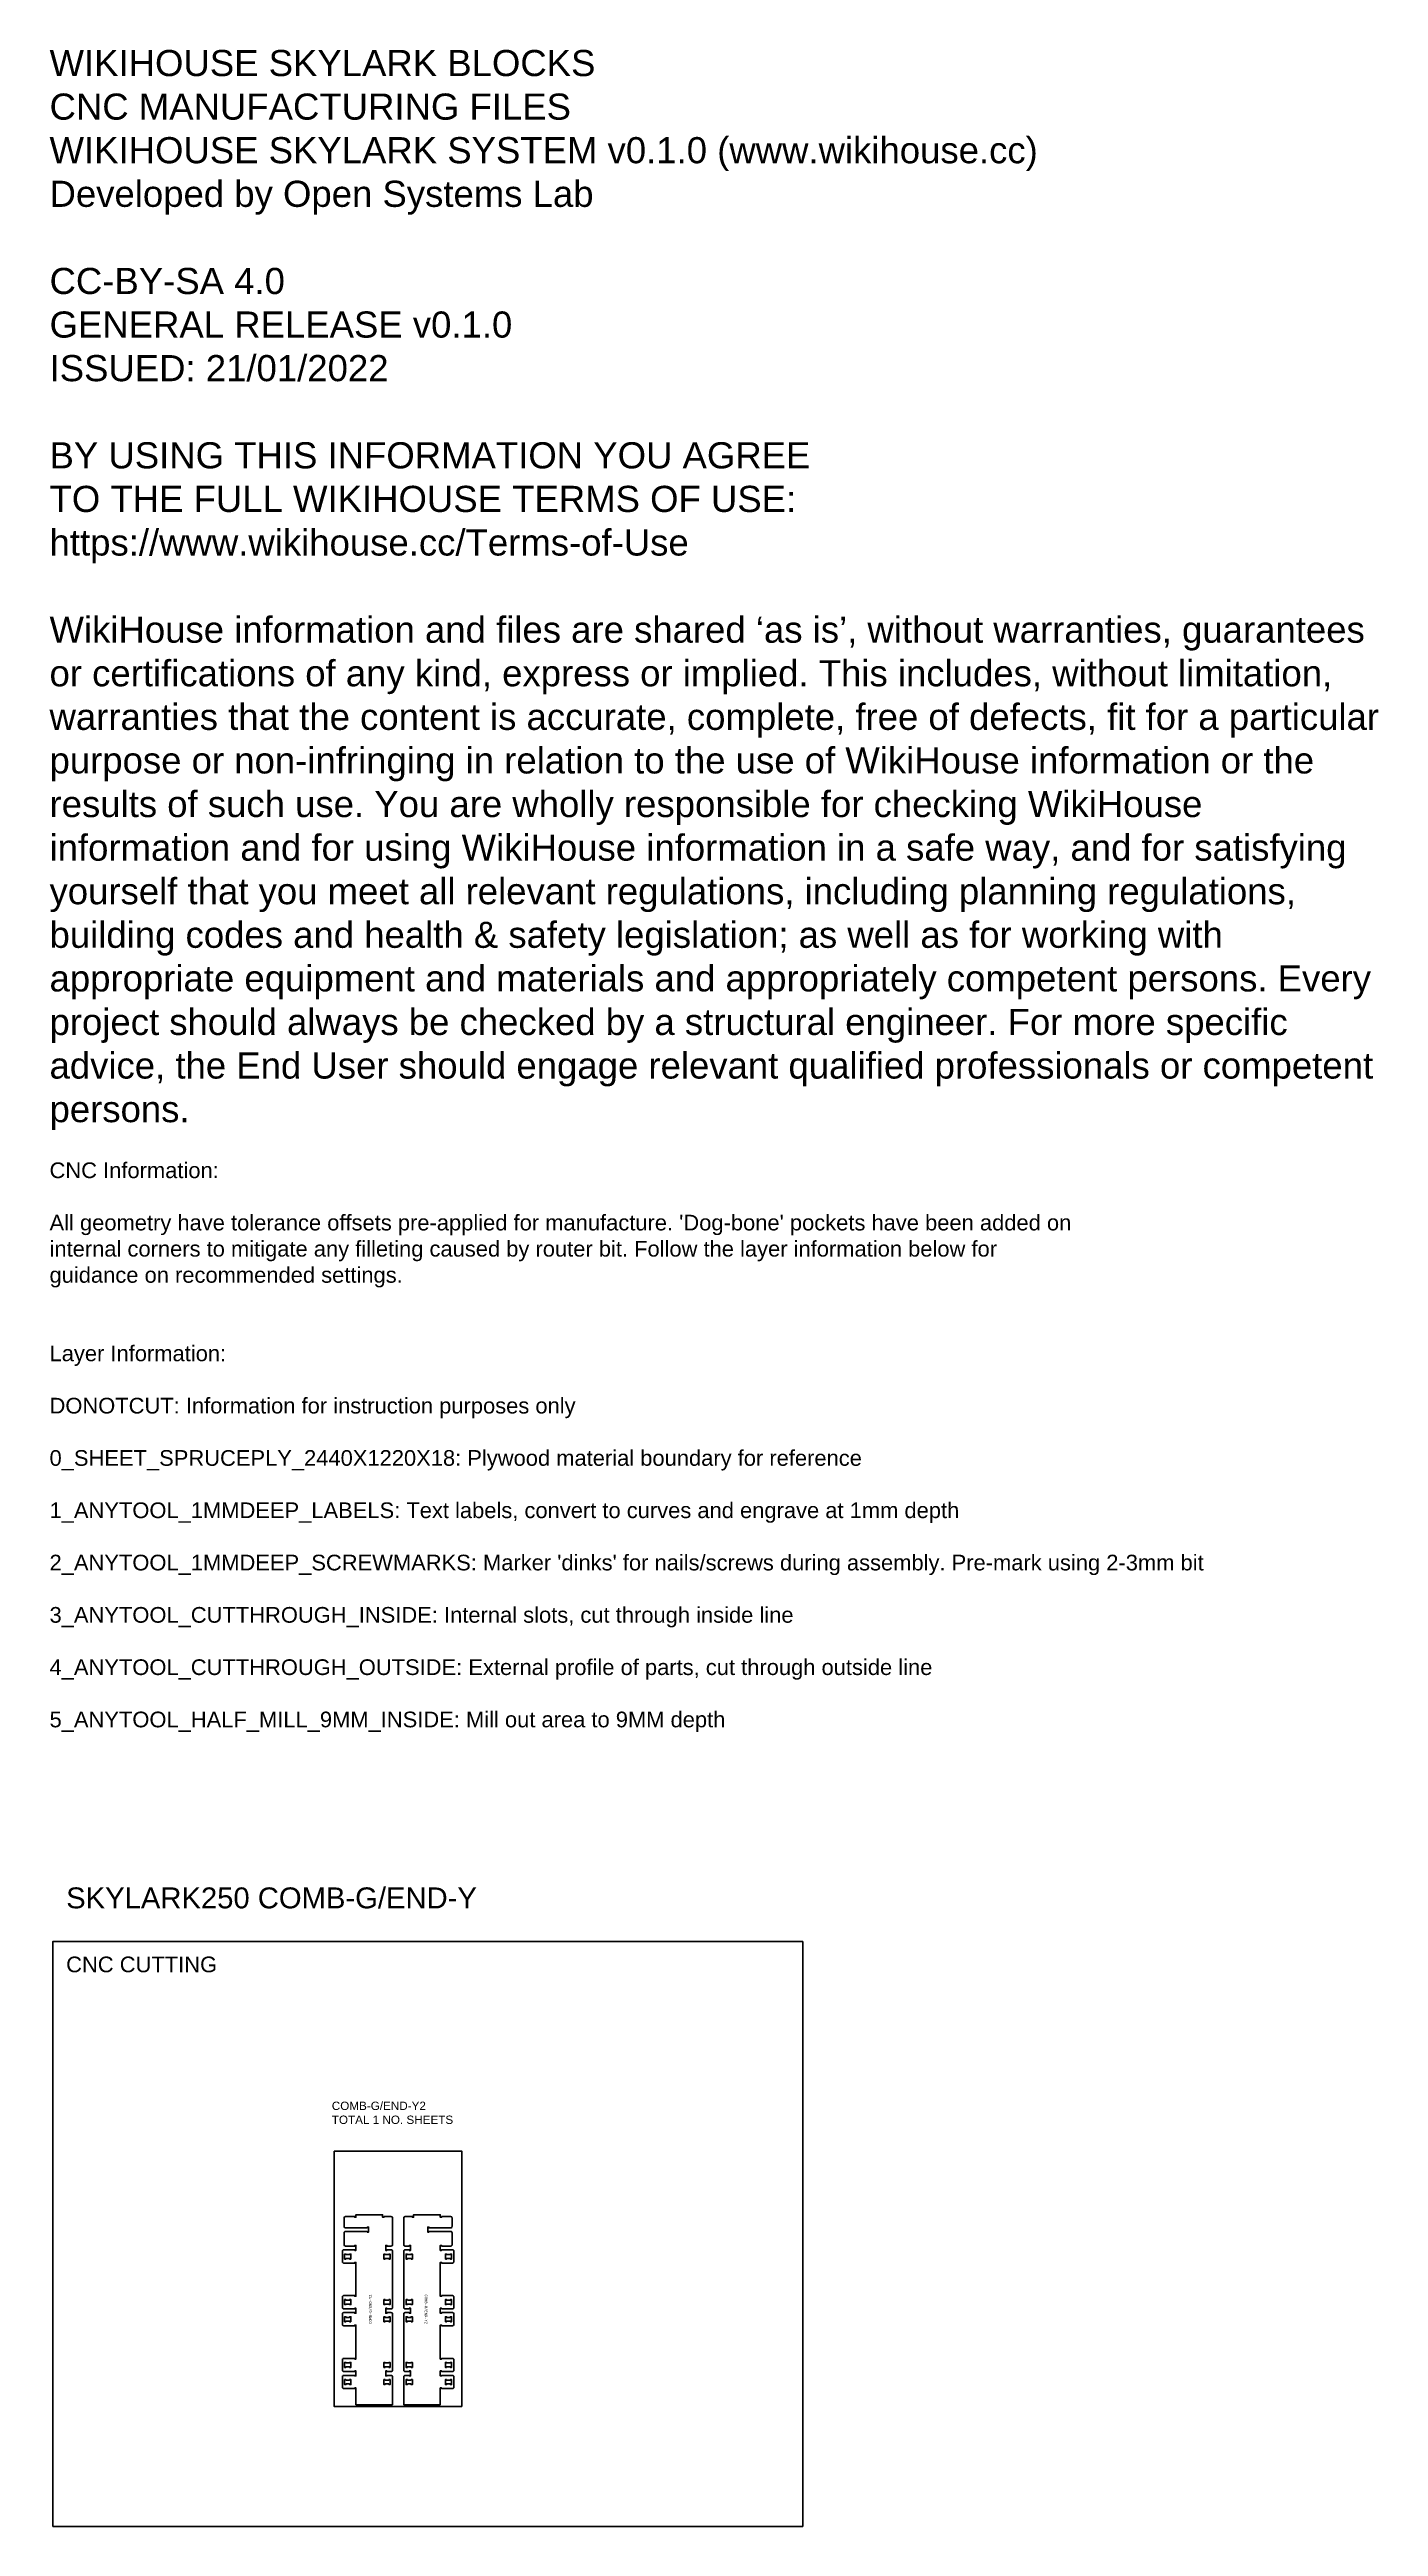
# Model space of a CAD drawing. Extents: x -30 to 12678, y 0 to 23683.
import ezdxf

# ---------------------------------------------------------------- set-up
doc = ezdxf.new("R2010")
doc.units = 0
for name, color, linetype in [('0_SHEET_SPRUCEPLY_2440X122', 1, 'CONTINUOUS'), ('1_ANYTOOL_1MMDEEP_LABELS_S', 2, 'CONTINUOUS'), ('3_ANYTOOL_CUTTHROUGH_INSID', 4, 'CONTINUOUS'), ('4_ANYTOOL_CUTTHROUGH_OUTSI', 5, 'CONTINUOUS'), ('DONOTCUT', 7, 'CONTINUOUS')]:
    doc.layers.add(name, color=color, linetype=linetype)
doc.styles.add('ARIAL_REGULAR', font='')
doc.styles.add('MONOTXT_REGULAR', font='')
doc.styles.get('ARIAL_REGULAR').set_extended_font_data('Arial')
doc.styles.get('MONOTXT_REGULAR').set_extended_font_data('Monotxt')

msp = doc.modelspace()

# ---------------------------------------------------------------- linework, layer by layer
at = {"layer": '0_SHEET_SPRUCEPLY_2440X122'}
msp.add_lwpolyline([(3913, 1147), (2693, 1147), (2693, 3587), (3913, 3587)], close=True, dxfattribs=at)
at = {"layer": '3_ANYTOOL_CUTTHROUGH_INSID'}
for points in [[(2852, 2557), (2840, 2557), (2840, 2563), (2804, 2563), (2804, 2557), (2792, 2557), (2792, 2605), (2804, 2605), (2804, 2599), (2840, 2599), (2840, 2605), (2852, 2605)], [(3179, 2557), (3167, 2557), (3167, 2605), (3179, 2605), (3179, 2599), (3215, 2599), (3215, 2605), (3227, 2605), (3227, 2557), (3215, 2557), (3215, 2563), (3179, 2563)], [(3428, 2557), (3440, 2557), (3440, 2605), (3428, 2605), (3428, 2599), (3392, 2599), (3392, 2605), (3380, 2605), (3380, 2557), (3392, 2557), (3392, 2563), (3428, 2563)], [(3755, 2557), (3767, 2557), (3767, 2563), (3803, 2563), (3803, 2557), (3815, 2557), (3815, 2605), (3803, 2605), (3803, 2599), (3767, 2599), (3767, 2605), (3755, 2605)], [(2840, 2121), (2840, 2127), (2804, 2127), (2804, 2121), (2792, 2121), (2792, 2169), (2804, 2169), (2804, 2163), (2840, 2163), (2840, 2169), (2852, 2169), (2852, 2121)], [(3215, 2163), (3215, 2169), (3227, 2169), (3227, 2121), (3215, 2121), (3215, 2127), (3179, 2127), (3179, 2121), (3167, 2121), (3167, 2169), (3179, 2169), (3179, 2163)], [(3392, 2163), (3392, 2169), (3380, 2169), (3380, 2121), (3392, 2121), (3392, 2127), (3428, 2127), (3428, 2121), (3440, 2121), (3440, 2169), (3428, 2169), (3428, 2163)], [(3767, 2121), (3767, 2127), (3803, 2127), (3803, 2121), (3815, 2121), (3815, 2169), (3803, 2169), (3803, 2163), (3767, 2163), (3767, 2169), (3755, 2169), (3755, 2121)], [(2852, 1957), (2840, 1957), (2840, 1963), (2804, 1963), (2804, 1957), (2792, 1957), (2792, 2005), (2804, 2005), (2804, 1999), (2840, 1999), (2840, 2005), (2852, 2005)], [(3179, 1957), (3167, 1957), (3167, 2005), (3179, 2005), (3179, 1999), (3215, 1999), (3215, 2005), (3227, 2005), (3227, 1957), (3215, 1957), (3215, 1963), (3179, 1963)], [(3428, 1957), (3440, 1957), (3440, 2005), (3428, 2005), (3428, 1999), (3392, 1999), (3392, 2005), (3380, 2005), (3380, 1957), (3392, 1957), (3392, 1963), (3428, 1963)], [(3755, 1957), (3767, 1957), (3767, 1963), (3803, 1963), (3803, 1957), (3815, 1957), (3815, 2005), (3803, 2005), (3803, 1999), (3767, 1999), (3767, 2005), (3755, 2005)], [(2840, 1521), (2840, 1527), (2804, 1527), (2804, 1521), (2792, 1521), (2792, 1569), (2804, 1569), (2804, 1563), (2840, 1563), (2840, 1569), (2852, 1569), (2852, 1521)], [(3215, 1563), (3215, 1569), (3227, 1569), (3227, 1521), (3215, 1521), (3215, 1527), (3179, 1527), (3179, 1521), (3167, 1521), (3167, 1569), (3179, 1569), (3179, 1563)], [(3392, 1563), (3392, 1569), (3380, 1569), (3380, 1521), (3392, 1521), (3392, 1527), (3428, 1527), (3428, 1521), (3440, 1521), (3440, 1569), (3428, 1569), (3428, 1563)], [(3767, 1521), (3767, 1527), (3803, 1527), (3803, 1521), (3815, 1521), (3815, 1569), (3803, 1569), (3803, 1563), (3767, 1563), (3767, 1569), (3755, 1569), (3755, 1521)], [(2840, 1405), (2852, 1405), (2852, 1357), (2840, 1357), (2840, 1363), (2804, 1363), (2804, 1357), (2792, 1357), (2792, 1405), (2804, 1405), (2804, 1399), (2840, 1399)], [(3215, 1363), (3179, 1363), (3179, 1357), (3167, 1357), (3167, 1405), (3179, 1405), (3179, 1399), (3215, 1399), (3215, 1405), (3227, 1405), (3227, 1357), (3215, 1357)], [(3392, 1363), (3428, 1363), (3428, 1357), (3440, 1357), (3440, 1405), (3428, 1405), (3428, 1399), (3392, 1399), (3392, 1405), (3380, 1405), (3380, 1357), (3392, 1357)], [(3767, 1405), (3755, 1405), (3755, 1357), (3767, 1357), (3767, 1363), (3803, 1363), (3803, 1357), (3815, 1357), (3815, 1405), (3803, 1405), (3803, 1399), (3767, 1399)]]:
    msp.add_lwpolyline(points, close=True, dxfattribs=at)
at = {"layer": '4_ANYTOOL_CUTTHROUGH_OUTSI'}
for points in [[(2770, 2531, 0.414214), (2782, 2519), (2888, 2519), (2888, 2525), (2900, 2525), (2900, 2201), (2888, 2201), (2888, 2207), (2782, 2207), (2782, 2207, 0.414214), (2770, 2195), (2770, 2093, 0.414214), (2782, 2081), (2888, 2081), (2888, 2087), (2900, 2087), (2900, 2039), (2888, 2039), (2888, 2045), (2782, 2045), (2782, 2045, 0.414214), (2770, 2033), (2770, 1931, 0.414214), (2782, 1919), (2888, 1919), (2888, 1925), (2900, 1925), (2900, 1601), (2888, 1601), (2888, 1607), (2782, 1607), (2782, 1607, 0.414214), (2770, 1595), (2770, 1493, 0.414214), (2782, 1481), (2888, 1481), (2888, 1487), (2900, 1487), (2900, 1439), (2888, 1439), (2888, 1445), (2782, 1445), (2782, 1445, 0.414214), (2770, 1433), (2770, 1331, 0.414214), (2782, 1319), (2888, 1319), (2888, 1325), (2900, 1325), (2900, 1163), (2900, 1163), (3249, 1163), (3249, 1433, 0.414214), (3237, 1445), (3197, 1445), (3197, 1439), (3185, 1439), (3185, 1487), (3197, 1487), (3197, 1481), (3237, 1481), (3237, 1481, 0.414214), (3249, 1493), (3249, 2033, 0.414214), (3237, 2045), (3197, 2045), (3197, 2039), (3185, 2039), (3185, 2087), (3197, 2087), (3197, 2081), (3237, 2081), (3237, 2081, 0.414214), (3249, 2093), (3249, 2633, 0.414214), (3237, 2645), (3197, 2645), (3197, 2639), (3185, 2639), (3185, 2687), (3197, 2687), (3197, 2681), (3237, 2681), (3237, 2681, 0.414214), (3249, 2693), (3249, 2951, 0.414214), (3237, 2963), (3167, 2963), (3167, 2957), (3155, 2957), (3155, 2981), (2900, 2981), (2900, 2957), (2888, 2957), (2888, 2963), (2800, 2963), (2800, 2963, 0.414214), (2788, 2951), (2788, 2868, 0.414214), (2800, 2856), (3009, 2856), (3009, 2862), (3021, 2862), (3021, 2814), (3009, 2814), (3009, 2820), (2800, 2820), (2800, 2820, 0.414214), (2788, 2808), (2788, 2693, 0.414214), (2800, 2681), (2888, 2681), (2888, 2687), (2900, 2687), (2900, 2639), (2888, 2639), (2888, 2645), (2782, 2645), (2782, 2645, 0.414214), (2770, 2633)], [(3837, 2531, -0.414214), (3825, 2519), (3719, 2519), (3719, 2525), (3707, 2525), (3707, 2201), (3719, 2201), (3719, 2207), (3825, 2207), (3825, 2207, -0.414214), (3837, 2195), (3837, 2093, -0.414214), (3825, 2081), (3719, 2081), (3719, 2087), (3707, 2087), (3707, 2039), (3719, 2039), (3719, 2045), (3825, 2045), (3825, 2045, -0.414214), (3837, 2033), (3837, 1931, -0.414214), (3825, 1919), (3719, 1919), (3719, 1925), (3707, 1925), (3707, 1601), (3719, 1601), (3719, 1607), (3825, 1607), (3825, 1607, -0.414214), (3837, 1595), (3837, 1493, -0.414214), (3825, 1481), (3719, 1481), (3719, 1487), (3707, 1487), (3707, 1439), (3719, 1439), (3719, 1445), (3825, 1445), (3825, 1445, -0.414214), (3837, 1433), (3837, 1331, -0.414214), (3825, 1319), (3719, 1319), (3719, 1325), (3707, 1325), (3707, 1163), (3707, 1163), (3358, 1163), (3358, 1433, -0.414214), (3370, 1445), (3410, 1445), (3410, 1439), (3422, 1439), (3422, 1487), (3410, 1487), (3410, 1481), (3370, 1481), (3370, 1481, -0.414214), (3358, 1493), (3358, 2033, -0.414214), (3370, 2045), (3410, 2045), (3410, 2039), (3422, 2039), (3422, 2087), (3410, 2087), (3410, 2081), (3370, 2081), (3370, 2081, -0.414214), (3358, 2093), (3358, 2633, -0.414214), (3370, 2645), (3410, 2645), (3410, 2639), (3422, 2639), (3422, 2687), (3410, 2687), (3410, 2681), (3370, 2681), (3370, 2681, -0.414214), (3358, 2693), (3358, 2951, -0.414214), (3370, 2963), (3440, 2963), (3440, 2957), (3452, 2957), (3452, 2981), (3707, 2981), (3707, 2957), (3719, 2957), (3719, 2963), (3807, 2963), (3807, 2963, -0.414214), (3819, 2951), (3819, 2868, -0.414214), (3807, 2856), (3598, 2856), (3598, 2862), (3586, 2862), (3586, 2814), (3598, 2814), (3598, 2820), (3807, 2820), (3807, 2820, -0.414214), (3819, 2808), (3819, 2693, -0.414214), (3807, 2681), (3719, 2681), (3719, 2687), (3707, 2687), (3707, 2639), (3719, 2639), (3719, 2645), (3825, 2645), (3825, 2645, -0.414214), (3837, 2633)]]:
    msp.add_lwpolyline(points, format="xyb", close=True, dxfattribs=at)
at = {"layer": 'DONOTCUT'}
msp.add_lwpolyline([(0, 0), (7173, 0), (7173, 5593), (0, 5593)], close=True, dxfattribs=at)

# ---------------------------------------------------------------- texts
at = {"layer": '1_ANYTOOL_1MMDEEP_LABELS_S', "char_height": 25, "width": 687.84, "attachment_point": 5, "style": 'MONOTXT_REGULAR'}
for insert, rotation in [((3038, 2077), 90), ((3571, 2077), 270)]:
    msp.add_mtext('COMB-G/END-Y2', dxfattribs=dict(at, insert=insert, rotation=rotation))
at = {"layer": 'DONOTCUT', "attachment_point": 1, "style": 'ARIAL_REGULAR'}
for s, insert, char_height, width in [('{\\fArial;WIKIHOUSE SKYLARK BLOCKS}\\P{\\fArial;CNC MANUFACTURING FILES}\\P{\\fArial;WIKIHOUSE SKYLARK SYSTEM v0.1.0 (www.wikihouse.cc)}\\P{\\fArial;Developed by Open Systems Lab}\\P\\P{\\fArial;CC-BY-SA 4.0}\\P{\\fArial;GENERAL RELEASE v0.1.0}\\P{\\fArial;ISSUED: 21/01/2022}\\P\\P{\\fArial;BY USING THIS INFORMATION YOU AGREE }\\P{\\fArial;TO THE FULL WIKIHOUSE TERMS OF USE:}\\P{\\fArial;https://www.wikihouse.cc/Terms-of-Use}\\P\\P{\\fArial;WikiHouse information and files are shared }{\\fArial;‘as is}{\\fArial;’, without warranties, guarantees }\\P{\\fArial;or certifications of any kind, express or implied. This includes, without limitation, }\\P{\\fArial;warranties that the content is accurate, complete, free of defects, fit for a particular }\\P{\\fArial;purpose or non-infringing in relation to the use of WikiHouse information or the }\\P{\\fArial;results of such use. You are wholly responsible for checking WikiHouse }\\P{\\fArial;information and for using WikiHouse information in a safe way, and for satisfying }\\P{\\fArial;yourself that you meet all relevant regulations, including planning regulations, }\\P{\\fArial;building codes and health & safety legislation; as well as for working with }\\P{\\fArial;appropriate equipment and materials and appropriately competent persons. Every }\\P{\\fArial;project should always be checked by a structural engineer. For more specific }\\P{\\fArial;advice, the End User should engage relevant qualified professionals or competent }\\P{\\fArial;persons.}\\P', (-30, 23679), 250, 12895.38), ("{\\fArial;CNC Information:}\\P\\P{\\fArial;All geometry have tolerance offsets pre-applied for manufacture. 'Dog-bone' pockets have been added on}\\P{\\fArial;internal corners to mitigate any filleting caused by router bit. Follow the layer information below for}\\P{\\fArial;guidance on recommended settings.}\\P\\P\\P{\\fArial;Layer Information:}\\P\\P{\\fArial;DONOTCUT: Information for instruction purposes only}\\P\\P{\\fArial;0_SHEET_SPRUCEPLY_2440X1220X18: Plywood material boundary for reference}\\P\\P{\\fArial;1_ANYTOOL_1MMDEEP_LABELS: Text labels, convert to curves and engrave at 1mm depth}\\P\\P{\\fArial;2_ANYTOOL_1MMDEEP_SCREWMARKS: Marker 'dinks' for nails/screws during assembly. Pre-mark using 2-3mm bit}\\P\\P{\\fArial;3_ANYTOOL_CUTTHROUGH_INSIDE: Internal slots, cut through inside line}\\P\\P{\\fArial;4_ANYTOOL_CUTTHROUGH_OUTSIDE: External profile of parts, cut through outside line}\\P\\P{\\fArial;5_ANYTOOL_HALF_MILL_9MM_INSIDE: Mill out area to 9MM depth}", (-30, 13042), 150, 22265.22), ('SKYLARK250 COMB-G/END-Y', (129, 6110, 0), 200, 8219.57), ('CNC CUTTING', (129, 5449, 0), 150, 3150), ('{\\fArial;COMB-G/END-Y2}\\P{\\fArial;TOTAL 1 NO. SHEETS}', (2669, 4062), 80, 2460.87)]:
    msp.add_mtext(s, dxfattribs=dict(at, insert=insert, char_height=char_height, width=width))

doc.saveas('drawing.dxf')
